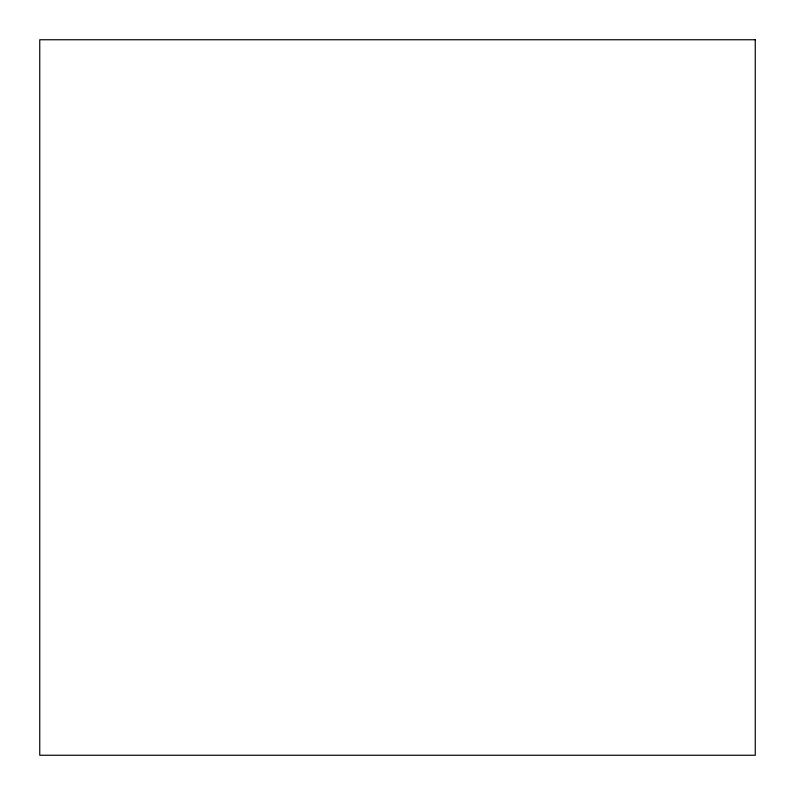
<?xml version="1.0" encoding="UTF-8"?>
<svg xmlns="http://www.w3.org/2000/svg" width="795" height="795" viewBox="0 0 795 795"><rect width="100%" height="100%" fill="white"/><g stroke="black" fill="none" stroke-linecap="round" stroke-linejoin="round"><path stroke-width="1.19" d="M755.25 39.75L39.75 39.75L39.75 755.25L755.25 755.25L755.25 39.75"/></g></svg>
